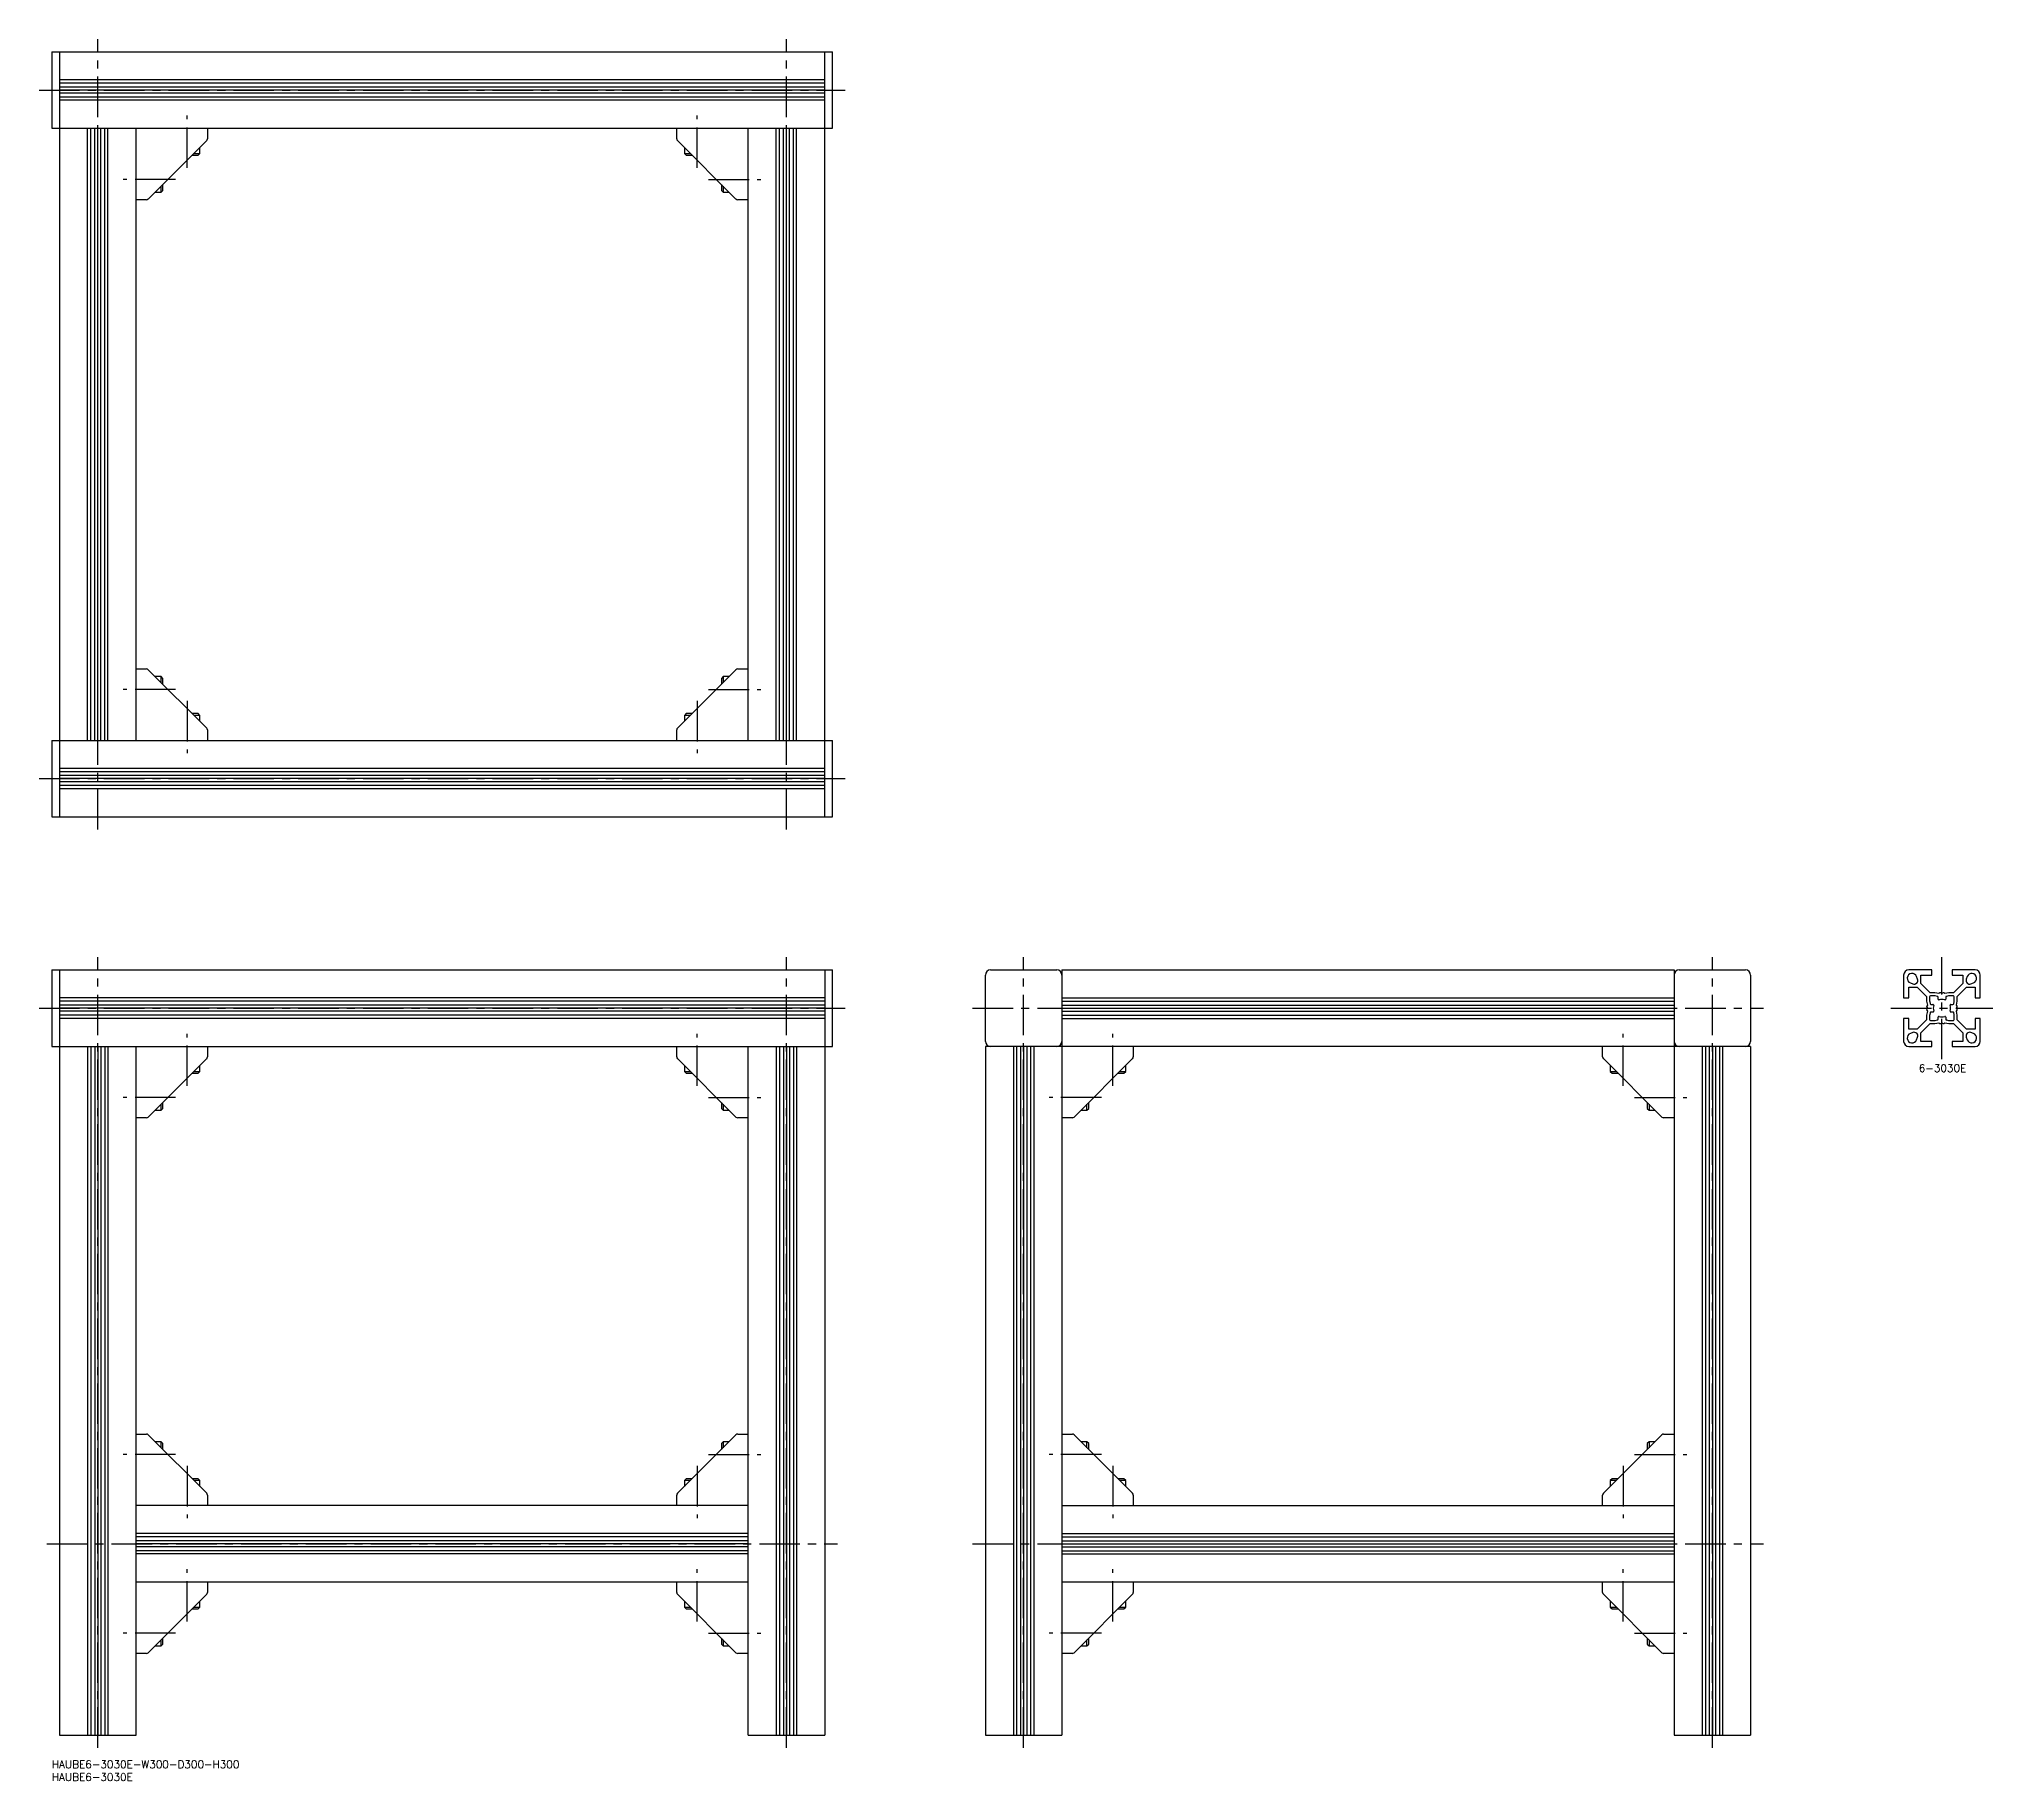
# Model space of a CAD drawing. Extents: x -5 to 761, y -8 to 675.
import ezdxf

# ---------------------------------------------------------------- set-up
doc = ezdxf.new("R2010")
doc.units = 0
doc.header["$LTSCALE"] = 0.5
doc.linetypes.add('CENTER', pattern=[50.8, 31.75, -6.35, 6.35, -6.35])
for name, color, linetype in [('MSM_CENTER', 1, 'CENTER'), ('MSM_CONTINUOUS', 7, 'CONTINUOUS'), ('MSM_PART_NUMBER', 7, 'CONTINUOUS')]:
    doc.layers.add(name, color=color, linetype=linetype)
doc.styles.get("Standard").update_dxf_attribs({"font": 'txt.shx', "height": 3, "bigfont": 'bigfont.shx'})

# ---------------------------------------------------------------- blocks, each defined once
blk = doc.blocks.new('*U8')
at = {"layer": 'MSM_PART_NUMBER'}
blk.add_text('HAUBE6-3030E-W300-D300-H300', height=3, dxfattribs=at).set_placement((0, -3))
blk = doc.blocks.new('*U9')
at = {"layer": 'MSM_PART_NUMBER'}
blk.add_text('HAUBE6-3030E', height=3, dxfattribs=at).set_placement((0, -8))
blk = doc.blocks.new('*U10')
at = {"layer": 'MSM_PART_NUMBER'}
blk.add_text('6-3030E', height=3, dxfattribs=at).set_placement((731.92, 269.97))

msp = doc.modelspace()

# ---------------------------------------------------------------- linework, layer by layer
at = {"layer": 'MSM_CENTER'}
for p, q in [((18, 365), (18, 675)), ((288, 365), (288, 675)), ((-5, 655), (311, 655)), ((53, 624.5), (53, 645)), ((253, 624.5), (253, 645)), ((48.5, 620), (28, 620)), ((257.5, 620), (278, 620)), ((48.5, 420), (28, 420)), ((53, 415.5), (53, 395)), ((253, 415.5), (253, 395)), ((257.5, 420), (278, 420)), ((-5, 385), (311, 385)), ((18, 5), (18, 315)), ((288, 5), (288, 315)), ((381, 5), (381, 315)), ((651, 5), (651, 315)), ((741, 275), (741, 315)), ((-5, 295), (311, 295)), ((361, 295), (671, 295)), ((721, 295), (761, 295)), ((53, 264.5), (53, 285)), ((253, 264.5), (253, 285)), ((416, 264.5), (416, 285)), ((616, 264.5), (616, 285)), ((48.5, 260), (28, 260)), ((257.5, 260), (278, 260)), ((411.5, 260), (391, 260)), ((620.5, 260), (641, 260)), ((48.5, 120), (28, 120)), ((53, 115.5), (53, 95)), ((253, 115.5), (253, 95)), ((257.5, 120), (278, 120)), ((411.5, 120), (391, 120)), ((416, 115.5), (416, 95)), ((616, 115.5), (616, 95)), ((620.5, 120), (641, 120)), ((-2, 85), (308, 85)), ((361, 85), (671, 85)), ((53, 54.5), (53, 75)), ((253, 54.5), (253, 75)), ((416, 54.5), (416, 75)), ((616, 54.5), (616, 75)), ((48.5, 50), (28, 50)), ((257.5, 50), (278, 50)), ((411.5, 50), (391, 50)), ((620.5, 50), (641, 50))]:
    msp.add_line(p, q, dxfattribs=at)
at = {"layer": 'MSM_CONTINUOUS'}
for p, q in [((0, 670), (306, 670)), ((0, 670), (0, 640)), ((3, 670), (3, 370)), ((303, 370), (303, 670)), ((306, 640), (306, 670)), ((303, 659), (3, 659)), ((303, 657.74), (3, 657.74)), ((303, 656.2), (3, 656.2)), ((303, 655), (3, 655)), ((303, 653.8), (3, 653.8)), ((303, 652.26), (3, 652.26)), ((303, 651), (3, 651)), ((0, 640), (306, 640)), ((14, 400), (14, 640)), ((15.26, 400), (15.26, 640)), ((16.8, 400), (16.8, 640)), ((18, 400), (18, 640)), ((19.2, 400), (19.2, 640)), ((20.74, 400), (20.74, 640)), ((22, 400), (22, 640)), ((33, 400), (33, 640)), ((61, 640), (61, 635.91)), ((245, 635.91), (245, 640)), ((273, 400), (273, 640)), ((284, 400), (284, 640)), ((285.26, 400), (285.26, 640)), ((286.8, 400), (286.8, 640)), ((288, 400), (288, 640)), ((289.2, 400), (289.2, 640)), ((290.74, 400), (290.74, 640)), ((292, 400), (292, 640)), ((60.71, 635.21), (37.79, 612.29)), ((55, 629.5), (57.33, 629.5)), ((55.67, 630.17), (58, 630.17)), ((57.33, 629.5), (58, 630.17)), ((58, 630.17), (58, 632.5)), ((268.21, 612.29), (245.29, 635.21)), ((248, 632.5), (248, 630.17)), ((248, 630.17), (248.67, 629.5)), ((248, 630.17), (250.33, 630.17)), ((248.67, 629.5), (251, 629.5)), ((40.5, 615), (42.83, 615)), ((42.83, 615), (42.83, 617.33)), ((42.83, 615), (43.5, 615.67)), ((43.5, 615.67), (43.5, 618)), ((262.5, 618), (262.5, 615.67)), ((262.5, 615.67), (263.17, 615)), ((263.17, 617.33), (263.17, 615)), ((263.17, 615), (265.5, 615)), ((37.09, 612), (33, 612)), ((273, 612), (268.91, 612)), ((33, 428), (37.09, 428)), ((37.79, 427.71), (60.71, 404.79)), ((42.83, 425), (40.5, 425)), ((43.5, 424.33), (42.83, 425)), ((42.83, 422.67), (42.83, 425)), ((43.5, 422), (43.5, 424.33)), ((245.29, 404.79), (268.21, 427.71)), ((263.17, 425), (262.5, 424.33)), ((262.5, 424.33), (262.5, 422)), ((265.5, 425), (263.17, 425)), ((263.17, 425), (263.17, 422.67)), ((268.91, 428), (273, 428)), ((57.33, 410.5), (55, 410.5)), ((58, 409.83), (55.67, 409.83)), ((58, 409.83), (57.33, 410.5)), ((58, 407.5), (58, 409.83)), ((248.67, 410.5), (248, 409.83)), ((248, 409.83), (248, 407.5)), ((250.33, 409.83), (248, 409.83)), ((251, 410.5), (248.67, 410.5)), ((0, 400), (306, 400)), ((0, 400), (0, 370)), ((61, 404.09), (61, 400)), ((245, 400), (245, 404.09)), ((306, 370), (306, 400)), ((303, 389), (3, 389)), ((303, 387.74), (3, 387.74)), ((303, 386.2), (3, 386.2)), ((303, 385), (3, 385)), ((303, 383.8), (3, 383.8)), ((303, 382.26), (3, 382.26)), ((303, 381), (3, 381)), ((0, 370), (306, 370)), ((0, 310), (0, 280)), ((0, 310), (306, 310)), ((3, 310), (3, 10)), ((303, 310), (303, 10)), ((306, 280), (306, 310)), ((366, 282), (366, 308)), ((368, 310), (394, 310)), ((396, 310), (396, 10)), ((396, 310), (636, 310)), ((636, 310), (636, 10)), ((638, 310), (664, 310)), ((666, 308), (666, 282)), ((726, 308), (726, 299)), ((737, 310), (728, 310)), ((731.46, 306.34), (731.08, 307.36)), ((732.75, 304.66), (732.75, 308)), ((732.75, 308), (737, 308)), ((737, 308), (737, 310)), ((754, 310), (745, 310)), ((745, 310), (745, 308)), ((745, 308), (749.25, 308)), ((749.25, 308), (749.25, 304.66)), ((750.92, 307.36), (750.54, 306.34)), ((756, 299), (756, 308)), ((303, 299), (3, 299)), ((396, 299), (636, 299)), ((726, 299), (728, 299)), ((728, 299), (728, 303.25)), ((728, 303.25), (731.34, 303.25)), ((728.64, 304.92), (729.66, 304.54)), ((731.34, 303.25), (735, 299.59)), ((736.41, 301), (732.75, 304.66)), ((735, 299.59), (735, 297.74)), ((736.2, 299.5), (736.2, 297.64)), ((738.26, 301), (736.41, 301)), ((738.36, 299.8), (736.5, 299.8)), ((739.8, 300.7), (738.26, 301)), ((739.26, 299.63), (738.41, 299.79)), ((739.5, 298.5), (739.5, 299.34)), ((740.25, 300.96), (739.8, 300.7)), ((741, 300.7), (740.55, 300.96)), ((741.45, 300.96), (741, 300.7)), ((742.2, 300.7), (741.75, 300.96)), ((743.74, 301), (742.2, 300.7)), ((742.5, 299.34), (742.5, 298.5)), ((743.59, 299.79), (742.74, 299.63)), ((745.5, 299.8), (743.64, 299.8)), ((745.59, 301), (743.74, 301)), ((749.25, 304.66), (745.59, 301)), ((745.8, 297.64), (745.8, 299.5)), ((747, 299.59), (750.66, 303.25)), ((747, 297.74), (747, 299.59)), ((750.66, 303.25), (754, 303.25)), ((752.34, 304.54), (753.36, 304.92)), ((754, 303.25), (754, 299)), ((754, 299), (756, 299)), ((303, 297.74), (3, 297.74)), ((303, 296.2), (3, 296.2)), ((303, 295), (3, 295)), ((303, 293.8), (3, 293.8)), ((303, 292.26), (3, 292.26)), ((396, 297.74), (636, 297.74)), ((396, 296.2), (636, 296.2)), ((396, 295), (636, 295)), ((396, 293.8), (636, 293.8)), ((396, 292.26), (636, 292.26)), ((735, 297.74), (735.3, 296.2)), ((735.3, 293.8), (735, 292.26)), ((735, 292.26), (735, 290.41)), ((735.3, 296.2), (735.04, 295.75)), ((735.04, 295.45), (735.3, 295)), ((735.3, 295), (735.04, 294.55)), ((735.04, 294.25), (735.3, 293.8)), ((736.2, 292.36), (736.2, 290.5)), ((736.21, 297.59), (736.37, 296.74)), ((736.37, 293.26), (736.21, 292.41)), ((736.66, 296.5), (737.5, 296.5)), ((737.5, 293.5), (736.66, 293.5)), ((739.5, 290.66), (739.5, 291.5)), ((742.5, 291.5), (742.5, 290.66)), ((744.5, 296.5), (745.34, 296.5)), ((745.34, 293.5), (744.5, 293.5)), ((745.63, 296.74), (745.79, 297.59)), ((745.79, 292.41), (745.63, 293.26)), ((745.8, 290.5), (745.8, 292.36)), ((746.7, 296.2), (747, 297.74)), ((746.96, 295.75), (746.7, 296.2)), ((746.7, 295), (746.96, 295.45)), ((746.96, 294.55), (746.7, 295)), ((746.7, 293.8), (746.96, 294.25)), ((747, 292.26), (746.7, 293.8)), ((747, 290.41), (747, 292.26)), ((303, 291), (3, 291)), ((396, 291), (636, 291)), ((726, 291), (726, 282)), ((728, 291), (726, 291)), ((728, 286.75), (728, 291)), ((731.34, 286.75), (728, 286.75)), ((729.66, 285.46), (728.64, 285.08)), ((731.08, 282.64), (731.46, 283.66)), ((735, 290.41), (731.34, 286.75)), ((732.75, 285.34), (736.41, 289)), ((732.75, 282), (732.75, 285.34)), ((736.41, 289), (738.26, 289)), ((736.5, 290.2), (738.36, 290.2)), ((738.26, 289), (739.8, 289.3)), ((738.41, 290.21), (739.26, 290.37)), ((739.8, 289.3), (740.25, 289.04)), ((740.55, 289.04), (741, 289.3)), ((741, 289.3), (741.45, 289.04)), ((741.75, 289.04), (742.2, 289.3)), ((742.2, 289.3), (743.74, 289)), ((742.74, 290.37), (743.59, 290.21)), ((743.64, 290.2), (745.5, 290.2)), ((743.74, 289), (745.59, 289)), ((745.59, 289), (749.25, 285.34)), ((750.66, 286.75), (747, 290.41)), ((749.25, 285.34), (749.25, 282)), ((750.54, 283.66), (750.92, 282.64)), ((754, 286.75), (750.66, 286.75)), ((753.36, 285.08), (752.34, 285.46)), ((754, 291), (754, 286.75)), ((756, 291), (754, 291)), ((756, 282), (756, 291)), ((0, 280), (306, 280)), ((14, 280), (14, 10)), ((15.26, 280), (15.26, 10)), ((16.8, 280), (16.8, 10)), ((18, 280), (18, 10)), ((19.2, 280), (19.2, 10)), ((20.74, 280), (20.74, 10)), ((22, 280), (22, 10)), ((33, 10), (33, 280)), ((61, 280), (61, 275.91)), ((245, 275.91), (245, 280)), ((273, 10), (273, 280)), ((284, 280), (284, 10)), ((285.26, 280), (285.26, 10)), ((286.8, 280), (286.8, 10)), ((288, 280), (288, 10)), ((289.2, 280), (289.2, 10)), ((290.74, 280), (290.74, 10)), ((292, 280), (292, 10)), ((666, 280), (366, 280)), ((366, 280), (366, 10)), ((377, 280), (377, 10)), ((378.26, 280), (378.26, 10)), ((379.8, 280), (379.8, 10)), ((381, 280), (381, 10)), ((382.2, 280), (382.2, 10)), ((383.74, 280), (383.74, 10)), ((385, 280), (385, 10)), ((424, 280), (424, 275.91)), ((608, 275.91), (608, 280)), ((647, 280), (647, 10)), ((648.26, 280), (648.26, 10)), ((649.8, 280), (649.8, 10)), ((651, 280), (651, 10)), ((652.2, 280), (652.2, 10)), ((653.74, 280), (653.74, 10)), ((655, 280), (655, 10)), ((666, 280), (666, 10)), ((728, 280), (737, 280)), ((737, 282), (732.75, 282)), ((737, 280), (737, 282)), ((749.25, 282), (745, 282)), ((745, 282), (745, 280)), ((745, 280), (754, 280)), ((60.71, 275.21), (37.79, 252.29)), ((55, 269.5), (57.33, 269.5)), ((55.67, 270.17), (58, 270.17)), ((57.33, 269.5), (58, 270.17)), ((58, 270.17), (58, 272.5)), ((268.21, 252.29), (245.29, 275.21)), ((248, 272.5), (248, 270.17)), ((248, 270.17), (248.67, 269.5)), ((248, 270.17), (250.33, 270.17)), ((248.67, 269.5), (251, 269.5)), ((423.71, 275.21), (400.79, 252.29)), ((418, 269.5), (420.33, 269.5)), ((418.67, 270.17), (421, 270.17)), ((420.33, 269.5), (421, 270.17)), ((421, 270.17), (421, 272.5)), ((631.21, 252.29), (608.29, 275.21)), ((611, 272.5), (611, 270.17)), ((611, 270.17), (611.67, 269.5)), ((611, 270.17), (613.33, 270.17)), ((611.67, 269.5), (614, 269.5)), ((40.5, 255), (42.83, 255)), ((42.83, 255), (42.83, 257.33)), ((42.83, 255), (43.5, 255.67)), ((43.5, 255.67), (43.5, 258)), ((262.5, 258), (262.5, 255.67)), ((262.5, 255.67), (263.17, 255)), ((263.17, 257.33), (263.17, 255)), ((263.17, 255), (265.5, 255)), ((403.5, 255), (405.83, 255)), ((405.83, 255), (405.83, 257.33)), ((405.83, 255), (406.5, 255.67)), ((406.5, 255.67), (406.5, 258)), ((625.5, 258), (625.5, 255.67)), ((625.5, 255.67), (626.17, 255)), ((626.17, 257.33), (626.17, 255)), ((626.17, 255), (628.5, 255)), ((37.09, 252), (33, 252)), ((273, 252), (268.91, 252)), ((400.09, 252), (396, 252)), ((636, 252), (631.91, 252)), ((33, 128), (37.09, 128)), ((37.79, 127.71), (60.71, 104.79)), ((42.83, 125), (40.5, 125)), ((43.5, 124.33), (42.83, 125)), ((42.83, 122.67), (42.83, 125)), ((43.5, 122), (43.5, 124.33)), ((245.29, 104.79), (268.21, 127.71)), ((263.17, 125), (262.5, 124.33)), ((262.5, 124.33), (262.5, 122)), ((265.5, 125), (263.17, 125)), ((263.17, 125), (263.17, 122.67)), ((268.91, 128), (273, 128)), ((396, 128), (400.09, 128)), ((400.79, 127.71), (423.71, 104.79)), ((405.83, 125), (403.5, 125)), ((406.5, 124.33), (405.83, 125)), ((405.83, 122.67), (405.83, 125)), ((406.5, 122), (406.5, 124.33)), ((608.29, 104.79), (631.21, 127.71)), ((626.17, 125), (625.5, 124.33)), ((625.5, 124.33), (625.5, 122)), ((628.5, 125), (626.17, 125)), ((626.17, 125), (626.17, 122.67)), ((631.91, 128), (636, 128)), ((57.33, 110.5), (55, 110.5)), ((58, 109.83), (55.67, 109.83)), ((58, 109.83), (57.33, 110.5)), ((58, 107.5), (58, 109.83)), ((248.67, 110.5), (248, 109.83)), ((248, 109.83), (248, 107.5)), ((250.33, 109.83), (248, 109.83)), ((251, 110.5), (248.67, 110.5)), ((420.33, 110.5), (418, 110.5)), ((421, 109.83), (418.67, 109.83)), ((421, 109.83), (420.33, 110.5)), ((421, 107.5), (421, 109.83)), ((611.67, 110.5), (611, 109.83)), ((611, 109.83), (611, 107.5)), ((613.33, 109.83), (611, 109.83)), ((614, 110.5), (611.67, 110.5)), ((273, 100), (33, 100)), ((61, 104.09), (61, 100)), ((245, 100), (245, 104.09)), ((396, 100), (636, 100)), ((424, 104.09), (424, 100)), ((608, 100), (608, 104.09)), ((273, 89), (33, 89)), ((273, 87.74), (33, 87.74)), ((273, 86.2), (33, 86.2)), ((273, 85), (33, 85)), ((396, 89), (636, 89)), ((396, 87.74), (636, 87.74)), ((396, 86.2), (636, 86.2)), ((396, 85), (636, 85)), ((273, 83.8), (33, 83.8)), ((273, 82.26), (33, 82.26)), ((273, 81), (33, 81)), ((396, 83.8), (636, 83.8)), ((396, 82.26), (636, 82.26)), ((396, 81), (636, 81)), ((273, 70), (33, 70)), ((61, 70), (61, 65.91)), ((245, 65.91), (245, 70)), ((636, 70), (396, 70)), ((424, 70), (424, 65.91)), ((608, 65.91), (608, 70)), ((60.71, 65.21), (37.79, 42.29)), ((58, 60.17), (58, 62.5)), ((268.21, 42.29), (245.29, 65.21)), ((248, 62.5), (248, 60.17)), ((423.71, 65.21), (400.79, 42.29)), ((421, 60.17), (421, 62.5)), ((631.21, 42.29), (608.29, 65.21)), ((611, 62.5), (611, 60.17)), ((55, 59.5), (57.33, 59.5)), ((55.67, 60.17), (58, 60.17)), ((57.33, 59.5), (58, 60.17)), ((248, 60.17), (248.67, 59.5)), ((248, 60.17), (250.33, 60.17)), ((248.67, 59.5), (251, 59.5)), ((418, 59.5), (420.33, 59.5)), ((418.67, 60.17), (421, 60.17)), ((420.33, 59.5), (421, 60.17)), ((611, 60.17), (611.67, 59.5)), ((611, 60.17), (613.33, 60.17)), ((611.67, 59.5), (614, 59.5)), ((42.83, 45), (42.83, 47.33)), ((43.5, 45.67), (43.5, 48)), ((262.5, 48), (262.5, 45.67)), ((263.17, 47.33), (263.17, 45)), ((405.83, 45), (405.83, 47.33)), ((406.5, 45.67), (406.5, 48)), ((625.5, 48), (625.5, 45.67)), ((626.17, 47.33), (626.17, 45)), ((37.09, 42), (33, 42)), ((40.5, 45), (42.83, 45)), ((42.83, 45), (43.5, 45.67)), ((262.5, 45.67), (263.17, 45)), ((263.17, 45), (265.5, 45)), ((273, 42), (268.91, 42)), ((400.09, 42), (396, 42)), ((403.5, 45), (405.83, 45)), ((405.83, 45), (406.5, 45.67)), ((625.5, 45.67), (626.17, 45)), ((626.17, 45), (628.5, 45)), ((636, 42), (631.91, 42)), ((3, 10), (33, 10)), ((273, 10), (303, 10)), ((366, 10), (396, 10)), ((636, 10), (666, 10))]:
    msp.add_line(p, q, dxfattribs=at)
for centre, radius, start, end in [((60, 635.91), 1, 315, 0), ((246, 635.91), 1, 180, 225), ((37.09, 613), 1, 270, 315), ((268.91, 613), 1, 225, 270), ((37.09, 427), 1, 45, 90), ((268.91, 427), 1, 90, 135), ((60, 404.09), 1, 0, 45), ((246, 404.09), 1, 135, 180), ((368, 308), 2, 90, 180), ((394, 308), 2, 0, 90), ((638, 308), 2, 90, 180), ((664, 308), 2, 0, 90), ((728, 308), 2, 90, 180), ((729.3, 306.7), 1.9, 20.37568, 249.62432), ((752.7, 306.7), 1.9, 290.37568, 159.62432), ((754, 308), 2, 0, 90), ((730.15, 305.85), 1.4, 249.62432, 20.37568), ((736.5, 299.5), 0.3, 90, 180), ((738.36, 299.5), 0.3, 79, 90), ((739.2, 299.34), 0.3, 0, 79), ((740.4, 300.7), 0.3, 60, 120), ((741.6, 300.7), 0.3, 60, 120), ((742.8, 299.34), 0.3, 101, 180), ((743.64, 299.5), 0.3, 90, 101), ((745.5, 299.5), 0.3, 0, 90), ((751.85, 305.85), 1.4, 159.62432, 290.37568), ((735.3, 295.6), 0.3, 150, 210), ((735.3, 294.4), 0.3, 150, 210), ((736.5, 297.64), 0.3, 180, 191), ((736.5, 292.36), 0.3, 169, 180), ((736.66, 296.8), 0.3, 191, 270), ((736.66, 293.2), 0.3, 90, 169), ((737.5, 296.2), 0.3, 341.07536, 90), ((737.5, 293.8), 0.3, 270, 18.92464), ((741, 295), 3.4, 161.07536, 198.92464), ((739.8, 298.5), 0.3, 180, 288.92464), ((739.8, 291.5), 0.3, 71.07536, 180), ((741, 295), 3.4, 71.07536, 108.92464), ((741, 295), 3.4, 251.07536, 288.92464), ((742.2, 298.5), 0.3, 251.07536, 0), ((742.2, 291.5), 0.3, 0, 108.92464), ((744.5, 296.2), 0.3, 90, 198.92464), ((744.5, 293.8), 0.3, 161.07536, 270), ((741, 295), 3.4, 341.07536, 18.92464), ((745.34, 296.8), 0.3, 270, 349), ((745.34, 293.2), 0.3, 11, 90), ((745.5, 297.64), 0.3, 349, 0), ((745.5, 292.36), 0.3, 0, 11), ((746.7, 295.6), 0.3, 330, 30), ((746.7, 294.4), 0.3, 330, 30), ((729.3, 283.3), 1.9, 110.37568, 339.62432), ((730.15, 284.15), 1.4, 339.62432, 110.37568), ((736.5, 290.5), 0.3, 180, 270), ((738.36, 290.5), 0.3, 270, 281), ((739.2, 290.66), 0.3, 281, 0), ((740.4, 289.3), 0.3, 240, 300), ((741.6, 289.3), 0.3, 240, 300), ((742.8, 290.66), 0.3, 180, 259), ((743.64, 290.5), 0.3, 259, 270), ((745.5, 290.5), 0.3, 270, 0), ((751.85, 284.15), 1.4, 69.62432, 200.37568), ((752.7, 283.3), 1.9, 200.37568, 69.62432), ((60, 275.91), 1, 315, 0), ((246, 275.91), 1, 180, 225), ((368, 282), 2, 180, 270), ((394, 282), 2, 270, 0), ((423, 275.91), 1, 315, 0), ((609, 275.91), 1, 180, 225), ((638, 282), 2, 180, 270), ((664, 282), 2, 270, 0), ((728, 282), 2, 180, 270), ((754, 282), 2, 270, 0), ((37.09, 253), 1, 270, 315), ((268.91, 253), 1, 225, 270), ((400.09, 253), 1, 270, 315), ((631.91, 253), 1, 225, 270), ((37.09, 127), 1, 45, 90), ((268.91, 127), 1, 90, 135), ((400.09, 127), 1, 45, 90), ((631.91, 127), 1, 90, 135), ((60, 104.09), 1, 0, 45), ((246, 104.09), 1, 135, 180), ((423, 104.09), 1, 0, 45), ((609, 104.09), 1, 135, 180), ((60, 65.91), 1, 315, 0), ((246, 65.91), 1, 180, 225), ((423, 65.91), 1, 315, 0), ((609, 65.91), 1, 180, 225), ((37.09, 43), 1, 270, 315), ((268.91, 43), 1, 225, 270), ((400.09, 43), 1, 270, 315), ((631.91, 43), 1, 225, 270)]:
    msp.add_arc(centre, radius, start, end, dxfattribs=at)

# ---------------------------------------------------------------- block references
for name in ['*U10', '*U8', '*U9']:
    msp.add_blockref(name, (0, 0), dxfattribs=at)

doc.saveas('drawing.dxf')
